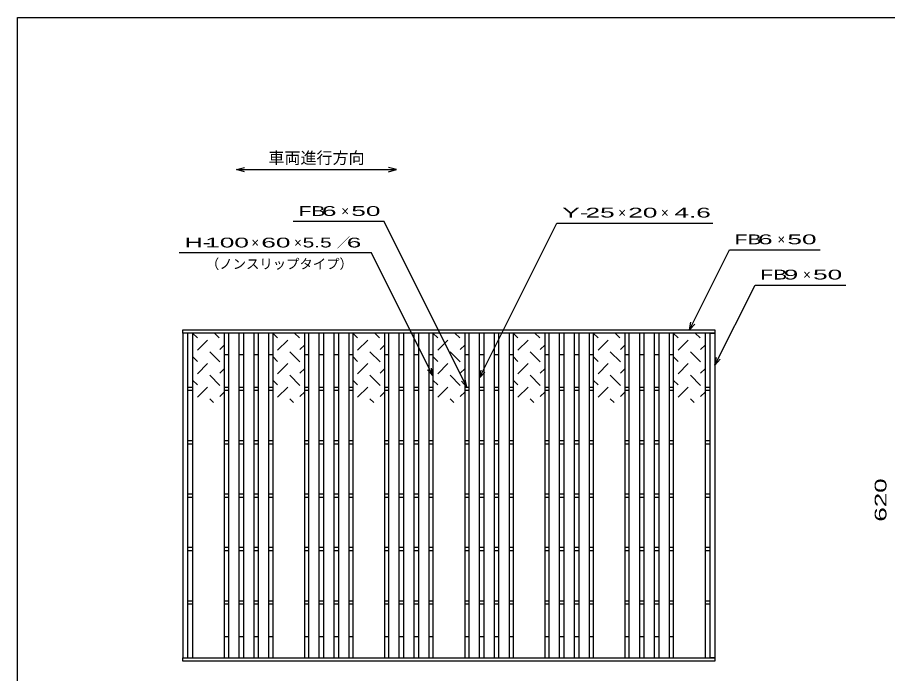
# Model space of a CAD drawing. Units: millimetres at full size, sheet at 1:10; details may follow other scales. Extents: x -1820 to 1724, y -1285 to 1059.
# Drawn here: x -1736 to -107, y -169 to 1059 of the extents above; entities that cross this region are included whole.
import ezdxf
from ezdxf.enums import TextEntityAlignment as Align

# ---------------------------------------------------------------- set-up
doc = ezdxf.new("R2010")
doc.units = ezdxf.units.MM
doc.header["$LTSCALE"] = 10
for name, color, linetype, lineweight in [('0_2', 150, 'Continuous', 25), ('16', 3, 'Continuous', 25), ('22', 4, 'Continuous', 25)]:
    doc.layers.add(name, color=color, linetype=linetype, lineweight=lineweight)
doc.styles.add('ベクトル', font='')
doc.styles.get('ベクトル').set_extended_font_data('ベクトル')

msp = doc.modelspace()

# ---------------------------------------------------------------- linework, layer by layer
at = {"layer": '0_2'}
for p, q in [((-1736, -1141), (-1736, 1059)), ((-1736, 1059), (1724, 1059))]:
    msp.add_line(p, q, dxfattribs=at)
at = {"layer": '16'}
for p, q in [((-1426, 474), (-430, 474)), ((-1426, 468), (-1426, 474)), ((-430, 474), (-430, 468)), ((-430, 468), (-1426, 468)), ((-1426, 468), (-1426, -140)), ((-1417, 468), (-1426, 468)), ((-1417, -140), (-1417, 468)), ((-1408, 468), (-1408, -140)), ((-1348, 468), (-1408, 468)), ((-1399, 459), (-1408, 468)), ((-1358, 459), (-1367, 468)), ((-1348, -140), (-1348, 468)), ((-1341, 468), (-1341, -140)), ((-1321, 468), (-1341, 468)), ((-1321, -140), (-1321, 468)), ((-1313, 468), (-1313, -140)), ((-1293, 468), (-1313, 468)), ((-1293, -140), (-1293, 468)), ((-1285, 468), (-1285, -140)), ((-1265, 468), (-1285, 468)), ((-1265, -140), (-1265, 468)), ((-1258, 468), (-1258, -140)), ((-1198, 468), (-1258, 468)), ((-1249, 459), (-1258, 468)), ((-1208, 459), (-1217, 468)), ((-1198, -140), (-1198, 468)), ((-1191, 468), (-1191, -140)), ((-1171, 468), (-1191, 468)), ((-1171, -140), (-1171, 468)), ((-1163, 468), (-1163, -140)), ((-1143, 468), (-1163, 468)), ((-1143, -140), (-1143, 468)), ((-1135, 468), (-1135, -140)), ((-1115, 468), (-1135, 468)), ((-1115, -140), (-1115, 468)), ((-1108, 468), (-1108, -140)), ((-1048, 468), (-1108, 468)), ((-1099, 459), (-1108, 468)), ((-1058, 459), (-1067, 468)), ((-1048, -140), (-1048, 468)), ((-1041, 468), (-1041, -140)), ((-1021, 468), (-1041, 468)), ((-1021, -140), (-1021, 468)), ((-1013, 468), (-1013, -140)), ((-993, 468), (-1013, 468)), ((-993, -140), (-993, 468)), ((-985, 468), (-985, -140)), ((-965, 468), (-985, 468)), ((-965, -140), (-965, 468)), ((-958, 468), (-958, -140)), ((-898, 468), (-958, 468)), ((-949, 459), (-958, 468)), ((-908, 459), (-917, 468)), ((-898, -140), (-898, 468)), ((-891, 468), (-891, -140)), ((-871, 468), (-891, 468)), ((-871, -140), (-871, 468)), ((-863, 468), (-863, -140)), ((-843, 468), (-863, 468)), ((-843, -140), (-843, 468)), ((-835, 468), (-835, -140)), ((-815, 468), (-835, 468)), ((-815, -140), (-815, 468)), ((-808, 468), (-808, -140)), ((-748, 468), (-808, 468)), ((-799, 459), (-808, 468)), ((-758, 459), (-767, 468)), ((-748, -140), (-748, 468)), ((-741, 468), (-741, -140)), ((-721, 468), (-741, 468)), ((-721, -140), (-721, 468)), ((-713, 468), (-713, -140)), ((-693, 468), (-713, 468)), ((-693, -140), (-693, 468)), ((-685, 468), (-685, -140)), ((-665, 468), (-685, 468)), ((-665, -140), (-665, 468)), ((-658, 468), (-658, -140)), ((-598, 468), (-658, 468)), ((-649, 459), (-658, 468)), ((-608, 459), (-617, 468)), ((-598, -140), (-598, 468)), ((-591, 468), (-591, -140)), ((-571, 468), (-591, 468)), ((-571, -140), (-571, 468)), ((-563, 468), (-563, -140)), ((-543, 468), (-563, 468)), ((-543, -140), (-543, 468)), ((-535, 468), (-535, -140)), ((-515, 468), (-535, 468)), ((-515, -140), (-515, 468)), ((-508, 468), (-508, -140)), ((-448, 468), (-508, 468)), ((-499, 459), (-508, 468)), ((-458, 459), (-467, 468)), ((-448, -140), (-448, 468)), ((-439, -140), (-439, 468)), ((-439, 468), (-430, 468)), ((-430, 468), (-430, -140)), ((-1399, 436), (-1380, 455)), ((-1357, 437), (-1348, 446)), ((-1249, 436), (-1230, 455)), ((-1207, 437), (-1198, 446)), ((-1099, 436), (-1080, 455)), ((-1057, 437), (-1048, 446)), ((-949, 436), (-930, 455)), ((-907, 437), (-898, 446)), ((-799, 436), (-780, 455)), ((-757, 437), (-748, 446)), ((-649, 436), (-630, 455)), ((-607, 437), (-598, 446)), ((-499, 436), (-480, 455)), ((-457, 437), (-448, 446)), ((-1399, 415), (-1408, 424)), ((-1357, 414), (-1376, 433)), ((-1348, 428), (-1341, 428)), ((-1321, 428), (-1313, 428)), ((-1293, 428), (-1285, 428)), ((-1265, 428), (-1258, 428)), ((-1249, 415), (-1258, 424)), ((-1207, 414), (-1226, 433)), ((-1198, 428), (-1191, 428)), ((-1171, 428), (-1163, 428)), ((-1143, 428), (-1135, 428)), ((-1115, 428), (-1108, 428)), ((-1099, 415), (-1108, 424)), ((-1057, 414), (-1076, 433)), ((-1048, 428), (-1041, 428)), ((-1021, 428), (-1013, 428)), ((-993, 428), (-985, 428)), ((-965, 428), (-958, 428)), ((-949, 415), (-958, 424)), ((-907, 414), (-926, 433)), ((-898, 428), (-891, 428)), ((-871, 428), (-863, 428)), ((-843, 428), (-835, 428)), ((-815, 428), (-808, 428)), ((-799, 415), (-808, 424)), ((-757, 414), (-776, 433)), ((-748, 428), (-741, 428)), ((-721, 428), (-713, 428)), ((-693, 428), (-685, 428)), ((-665, 428), (-658, 428)), ((-649, 415), (-658, 424)), ((-607, 414), (-626, 433)), ((-598, 428), (-591, 428)), ((-571, 428), (-563, 428)), ((-543, 428), (-535, 428)), ((-515, 428), (-508, 428)), ((-499, 415), (-508, 424)), ((-457, 414), (-476, 433)), ((-1399, 392), (-1380, 411)), ((-1249, 392), (-1230, 411)), ((-1099, 392), (-1080, 411)), ((-949, 392), (-930, 411)), ((-799, 392), (-780, 411)), ((-649, 392), (-630, 411)), ((-499, 392), (-480, 411)), ((-1357, 393), (-1348, 402)), ((-1207, 393), (-1198, 402)), ((-1057, 393), (-1048, 402)), ((-907, 393), (-898, 402)), ((-757, 393), (-748, 402)), ((-607, 393), (-598, 402)), ((-457, 393), (-448, 402)), ((-1399, 371), (-1408, 380)), ((-1357, 370), (-1376, 389)), ((-1249, 371), (-1258, 380)), ((-1207, 370), (-1226, 389)), ((-1099, 371), (-1108, 380)), ((-1057, 370), (-1076, 389)), ((-949, 371), (-958, 380)), ((-907, 370), (-926, 389)), ((-799, 371), (-808, 380)), ((-757, 370), (-776, 389)), ((-649, 371), (-658, 380)), ((-607, 370), (-626, 389)), ((-499, 371), (-508, 380)), ((-457, 370), (-476, 389)), ((-1417, 367), (-1408, 367)), ((-1417, 361), (-1408, 361)), ((-1399, 348), (-1380, 367)), ((-1348, 367), (-1341, 367)), ((-1348, 361), (-1341, 361)), ((-1321, 367), (-1313, 367)), ((-1321, 361), (-1313, 361)), ((-1293, 367), (-1285, 367)), ((-1293, 361), (-1285, 361)), ((-1265, 367), (-1258, 367)), ((-1265, 361), (-1258, 361)), ((-1249, 348), (-1230, 367)), ((-1198, 367), (-1191, 367)), ((-1198, 361), (-1191, 361)), ((-1171, 367), (-1163, 367)), ((-1171, 361), (-1163, 361)), ((-1143, 367), (-1135, 367)), ((-1143, 361), (-1135, 361)), ((-1115, 367), (-1108, 367)), ((-1115, 361), (-1108, 361)), ((-1099, 348), (-1080, 367)), ((-1048, 367), (-1041, 367)), ((-1048, 361), (-1041, 361)), ((-1021, 367), (-1013, 367)), ((-1021, 361), (-1013, 361)), ((-993, 367), (-985, 367)), ((-993, 361), (-985, 361)), ((-965, 367), (-958, 367)), ((-965, 361), (-958, 361)), ((-949, 348), (-930, 367)), ((-898, 367), (-891, 367)), ((-898, 361), (-891, 361)), ((-871, 367), (-863, 367)), ((-871, 361), (-863, 361)), ((-843, 367), (-835, 367)), ((-843, 361), (-835, 361)), ((-815, 367), (-808, 367)), ((-815, 361), (-808, 361)), ((-799, 348), (-780, 367)), ((-748, 367), (-741, 367)), ((-748, 361), (-741, 361)), ((-721, 367), (-713, 367)), ((-721, 361), (-713, 361)), ((-693, 367), (-685, 367)), ((-693, 361), (-685, 361)), ((-665, 367), (-658, 367)), ((-665, 361), (-658, 361)), ((-649, 348), (-630, 367)), ((-598, 367), (-591, 367)), ((-598, 361), (-591, 361)), ((-571, 367), (-563, 367)), ((-571, 361), (-563, 361)), ((-543, 367), (-535, 367)), ((-543, 361), (-535, 361)), ((-515, 367), (-508, 367)), ((-515, 361), (-508, 361)), ((-499, 348), (-480, 367)), ((-448, 367), (-439, 367)), ((-448, 361), (-439, 361)), ((-1369, 338), (-1376, 345)), ((-1357, 349), (-1348, 358)), ((-1219, 338), (-1226, 345)), ((-1207, 349), (-1198, 358)), ((-1069, 338), (-1076, 345)), ((-1057, 349), (-1048, 358)), ((-919, 338), (-926, 345)), ((-907, 349), (-898, 358)), ((-769, 338), (-776, 345)), ((-757, 349), (-748, 358)), ((-619, 338), (-626, 345)), ((-607, 349), (-598, 358)), ((-469, 338), (-476, 345)), ((-457, 349), (-448, 358)), ((-1417, 267), (-1408, 267)), ((-1417, 261), (-1408, 261)), ((-1348, 267), (-1341, 267)), ((-1348, 261), (-1341, 261)), ((-1321, 267), (-1313, 267)), ((-1321, 261), (-1313, 261)), ((-1293, 267), (-1285, 267)), ((-1293, 261), (-1285, 261)), ((-1265, 267), (-1258, 267)), ((-1265, 261), (-1258, 261)), ((-1198, 267), (-1191, 267)), ((-1198, 261), (-1191, 261)), ((-1171, 267), (-1163, 267)), ((-1171, 261), (-1163, 261)), ((-1143, 267), (-1135, 267)), ((-1143, 261), (-1135, 261)), ((-1115, 267), (-1108, 267)), ((-1115, 261), (-1108, 261)), ((-1048, 267), (-1041, 267)), ((-1048, 261), (-1041, 261)), ((-1021, 267), (-1013, 267)), ((-1021, 261), (-1013, 261)), ((-993, 267), (-985, 267)), ((-993, 261), (-985, 261)), ((-965, 267), (-958, 267)), ((-965, 261), (-958, 261)), ((-898, 267), (-891, 267)), ((-898, 261), (-891, 261)), ((-871, 267), (-863, 267)), ((-871, 261), (-863, 261)), ((-843, 267), (-835, 267)), ((-843, 261), (-835, 261)), ((-815, 267), (-808, 267)), ((-815, 261), (-808, 261)), ((-748, 267), (-741, 267)), ((-748, 261), (-741, 261)), ((-721, 267), (-713, 267)), ((-721, 261), (-713, 261)), ((-693, 267), (-685, 267)), ((-693, 261), (-685, 261)), ((-665, 267), (-658, 267)), ((-665, 261), (-658, 261)), ((-598, 267), (-591, 267)), ((-598, 261), (-591, 261)), ((-571, 267), (-563, 267)), ((-571, 261), (-563, 261)), ((-543, 267), (-535, 267)), ((-543, 261), (-535, 261)), ((-515, 267), (-508, 267)), ((-515, 261), (-508, 261)), ((-448, 267), (-439, 267)), ((-448, 261), (-439, 261)), ((-1417, 167), (-1408, 167)), ((-1348, 167), (-1341, 167)), ((-1321, 167), (-1313, 167)), ((-1293, 167), (-1285, 167)), ((-1265, 167), (-1258, 167)), ((-1198, 167), (-1191, 167)), ((-1171, 167), (-1163, 167)), ((-1143, 167), (-1135, 167)), ((-1115, 167), (-1108, 167)), ((-1048, 167), (-1041, 167)), ((-1021, 167), (-1013, 167)), ((-993, 167), (-985, 167)), ((-965, 167), (-958, 167)), ((-898, 167), (-891, 167)), ((-871, 167), (-863, 167)), ((-843, 167), (-835, 167)), ((-815, 167), (-808, 167)), ((-748, 167), (-741, 167)), ((-721, 167), (-713, 167)), ((-693, 167), (-685, 167)), ((-665, 167), (-658, 167)), ((-598, 167), (-591, 167)), ((-571, 167), (-563, 167)), ((-543, 167), (-535, 167)), ((-515, 167), (-508, 167)), ((-448, 167), (-439, 167)), ((-1417, 161), (-1408, 161)), ((-1348, 161), (-1341, 161)), ((-1321, 161), (-1313, 161)), ((-1293, 161), (-1285, 161)), ((-1265, 161), (-1258, 161)), ((-1198, 161), (-1191, 161)), ((-1171, 161), (-1163, 161)), ((-1143, 161), (-1135, 161)), ((-1115, 161), (-1108, 161)), ((-1048, 161), (-1041, 161)), ((-1021, 161), (-1013, 161)), ((-993, 161), (-985, 161)), ((-965, 161), (-958, 161)), ((-898, 161), (-891, 161)), ((-871, 161), (-863, 161)), ((-843, 161), (-835, 161)), ((-815, 161), (-808, 161)), ((-748, 161), (-741, 161)), ((-721, 161), (-713, 161)), ((-693, 161), (-685, 161)), ((-665, 161), (-658, 161)), ((-598, 161), (-591, 161)), ((-571, 161), (-563, 161)), ((-543, 161), (-535, 161)), ((-515, 161), (-508, 161)), ((-448, 161), (-439, 161)), ((-1417, 67), (-1408, 67)), ((-1348, 67), (-1341, 67)), ((-1321, 67), (-1313, 67)), ((-1293, 67), (-1285, 67)), ((-1265, 67), (-1258, 67)), ((-1198, 67), (-1191, 67)), ((-1171, 67), (-1163, 67)), ((-1143, 67), (-1135, 67)), ((-1115, 67), (-1108, 67)), ((-1048, 67), (-1041, 67)), ((-1021, 67), (-1013, 67)), ((-993, 67), (-985, 67)), ((-965, 67), (-958, 67)), ((-898, 67), (-891, 67)), ((-871, 67), (-863, 67)), ((-843, 67), (-835, 67)), ((-815, 67), (-808, 67)), ((-748, 67), (-741, 67)), ((-721, 67), (-713, 67)), ((-693, 67), (-685, 67)), ((-665, 67), (-658, 67)), ((-598, 67), (-591, 67)), ((-571, 67), (-563, 67)), ((-543, 67), (-535, 67)), ((-515, 67), (-508, 67)), ((-448, 67), (-439, 67)), ((-1417, 61), (-1408, 61)), ((-1348, 61), (-1341, 61)), ((-1321, 61), (-1313, 61)), ((-1293, 61), (-1285, 61)), ((-1265, 61), (-1258, 61)), ((-1198, 61), (-1191, 61)), ((-1171, 61), (-1163, 61)), ((-1143, 61), (-1135, 61)), ((-1115, 61), (-1108, 61)), ((-1048, 61), (-1041, 61)), ((-1021, 61), (-1013, 61)), ((-993, 61), (-985, 61)), ((-965, 61), (-958, 61)), ((-898, 61), (-891, 61)), ((-871, 61), (-863, 61)), ((-843, 61), (-835, 61)), ((-815, 61), (-808, 61)), ((-748, 61), (-741, 61)), ((-721, 61), (-713, 61)), ((-693, 61), (-685, 61)), ((-665, 61), (-658, 61)), ((-598, 61), (-591, 61)), ((-571, 61), (-563, 61)), ((-543, 61), (-535, 61)), ((-515, 61), (-508, 61)), ((-448, 61), (-439, 61)), ((-1417, -33), (-1408, -33)), ((-1417, -39), (-1408, -39)), ((-1348, -33), (-1341, -33)), ((-1348, -39), (-1341, -39)), ((-1321, -33), (-1313, -33)), ((-1321, -39), (-1313, -39)), ((-1293, -33), (-1285, -33)), ((-1293, -39), (-1285, -39)), ((-1265, -33), (-1258, -33)), ((-1265, -39), (-1258, -39)), ((-1198, -33), (-1191, -33)), ((-1198, -39), (-1191, -39)), ((-1171, -33), (-1163, -33)), ((-1171, -39), (-1163, -39)), ((-1143, -33), (-1135, -33)), ((-1143, -39), (-1135, -39)), ((-1115, -33), (-1108, -33)), ((-1115, -39), (-1108, -39)), ((-1048, -33), (-1041, -33)), ((-1048, -39), (-1041, -39)), ((-1021, -33), (-1013, -33)), ((-1021, -39), (-1013, -39)), ((-993, -33), (-985, -33)), ((-993, -39), (-985, -39)), ((-965, -33), (-958, -33)), ((-965, -39), (-958, -39)), ((-898, -33), (-891, -33)), ((-898, -39), (-891, -39)), ((-871, -33), (-863, -33)), ((-871, -39), (-863, -39)), ((-843, -33), (-835, -33)), ((-843, -39), (-835, -39)), ((-815, -33), (-808, -33)), ((-815, -39), (-808, -39)), ((-748, -33), (-741, -33)), ((-748, -39), (-741, -39)), ((-721, -33), (-713, -33)), ((-721, -39), (-713, -39)), ((-693, -33), (-685, -33)), ((-693, -39), (-685, -39)), ((-665, -33), (-658, -33)), ((-665, -39), (-658, -39)), ((-598, -33), (-591, -33)), ((-598, -39), (-591, -39)), ((-571, -33), (-563, -33)), ((-571, -39), (-563, -39)), ((-543, -33), (-535, -33)), ((-543, -39), (-535, -39)), ((-515, -33), (-508, -33)), ((-515, -39), (-508, -39)), ((-448, -33), (-439, -33)), ((-448, -39), (-439, -39)), ((-1348, -100), (-1341, -100)), ((-1321, -100), (-1313, -100)), ((-1293, -100), (-1285, -100)), ((-1265, -100), (-1258, -100)), ((-1198, -100), (-1191, -100)), ((-1171, -100), (-1163, -100)), ((-1143, -100), (-1135, -100)), ((-1115, -100), (-1108, -100)), ((-1048, -100), (-1041, -100)), ((-1021, -100), (-1013, -100)), ((-993, -100), (-985, -100)), ((-965, -100), (-958, -100)), ((-898, -100), (-891, -100)), ((-871, -100), (-863, -100)), ((-843, -100), (-835, -100)), ((-815, -100), (-808, -100)), ((-748, -100), (-741, -100)), ((-721, -100), (-713, -100)), ((-693, -100), (-685, -100)), ((-665, -100), (-658, -100)), ((-598, -100), (-591, -100)), ((-571, -100), (-563, -100)), ((-543, -100), (-535, -100)), ((-515, -100), (-508, -100)), ((-1426, -140), (-430, -140)), ((-1426, -146), (-1426, -140)), ((-1426, -140), (-1417, -140)), ((-430, -146), (-1426, -146)), ((-1408, -140), (-1348, -140)), ((-1341, -140), (-1321, -140)), ((-1313, -140), (-1293, -140)), ((-1285, -140), (-1265, -140)), ((-1258, -140), (-1198, -140)), ((-1191, -140), (-1171, -140)), ((-1163, -140), (-1143, -140)), ((-1135, -140), (-1115, -140)), ((-1108, -140), (-1048, -140)), ((-1041, -140), (-1021, -140)), ((-1013, -140), (-993, -140)), ((-985, -140), (-965, -140)), ((-958, -140), (-898, -140)), ((-891, -140), (-871, -140)), ((-863, -140), (-843, -140)), ((-835, -140), (-815, -140)), ((-808, -140), (-748, -140)), ((-741, -140), (-721, -140)), ((-713, -140), (-693, -140)), ((-685, -140), (-665, -140)), ((-658, -140), (-598, -140)), ((-591, -140), (-571, -140)), ((-563, -140), (-543, -140)), ((-535, -140), (-515, -140)), ((-508, -140), (-448, -140)), ((-430, -140), (-439, -140)), ((-430, -140), (-430, -146))]:
    msp.add_line(p, q, dxfattribs=at)
at = {"layer": '22'}
for p, q in [((-1326, 774), (-1311, 778)), ((-1311, 770), (-1326, 774)), ((-1326, 774), (-1026, 774)), ((-1026, 774), (-1041, 778)), ((-1041, 770), (-1026, 774)), ((-1049.5, 677), (-1219.5, 677)), ((-894.5, 367), (-1049.5, 677)), ((-871, 384), (-726, 674)), ((-726, 674), (-433.86, 674)), ((-478, 474), (-403, 624)), ((-403, 624), (-233, 624)), ((-1073, 618), (-1433, 618)), ((-958, 388), (-1073, 618)), ((-430, 408), (-355, 558)), ((-355, 558), (-185, 558)), ((-478, 474), (-475, 488.6)), ((-478, 474), (-468, 485)), ((-430, 408), (-427, 422.6)), ((-430, 408), (-420, 419)), ((-958, 388), (-968, 399)), ((-958, 388), (-961, 402.6)), ((-871, 384), (-868, 398.6)), ((-871, 384), (-861, 395)), ((-894.5, 367), (-904.5, 378)), ((-894.5, 367), (-897.5, 381.6))]:
    msp.add_line(p, q, dxfattribs=at)

# ---------------------------------------------------------------- texts
at = {"layer": '22', "color": 2, "style": 'ベクトル'}
for s, height, p in [('車両進行方向', 21.99, (-1266, 796)), ('×', 18.33, (-1129.5, 696.5)), ('×', 18.33, (-611, 693.5)), ('×', 18.33, (-531, 693.5)), ('×', 18.33, (-1298, 637.5)), ('×', 18.33, (-1218, 637.5)), ('／', 18.33, (-1138, 637.5)), ('×', 18.33, (-313, 643.5)), ('（ノンスリップタイプ）', 18.33, (-1383, 597.5)), ('×', 18.33, (-265, 577.5))]:
    msp.add_text(s, height=height, dxfattribs=at).set_placement(p, align=Align.MIDDLE_LEFT)
for s, width, p in [('FB', 1.6, (-1209.5, 696.5)), (' 6 ', 2, (-1179.5, 696.5)), (' 50 ', 2, (-1124.5, 696.5)), ('Y-', 2, (-716, 693.5)), (' 25 ', 2, (-686, 693.5)), (' 20 ', 2, (-606, 693.5)), ('4.6', 2, (-506, 693.5)), ('FB', 1.6, (-393, 643.5)), (' 6 ', 2, (-363, 643.5)), (' 50 ', 2, (-308, 643.5)), ('H-', 1.9, (-1423, 637.5)), (' 100 ', 2, (-1398, 637.5)), (' 60 ', 2, (-1293, 637.5)), (' 5.5 ', 1.6, (-1213, 637.5)), (' 6 ', 2, (-1133, 637.5)), ('FB', 1.6, (-345, 577.5)), (' 9 ', 2, (-315, 577.5)), (' 50 ', 2, (-260, 577.5))]:
    msp.add_text(s, height=18.33, dxfattribs=dict(at, width=width)).set_placement(p, align=Align.MIDDLE_LEFT)
at = {"layer": '22', "color": 2, "style": 'ベクトル', "width": 1.65}
msp.add_text(' 620 ', height=21.99, rotation=90, dxfattribs=at).set_placement((-120, 101.5), align=Align.MIDDLE_LEFT)

doc.saveas('drawing.dxf')
